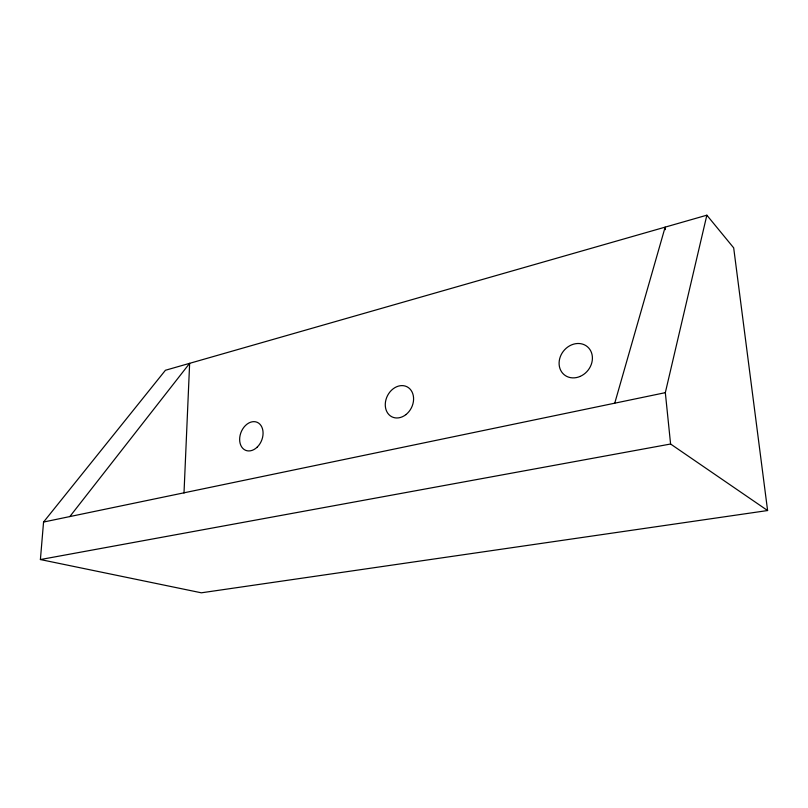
<?xml version="1.0" encoding="UTF-8"?>
<svg xmlns="http://www.w3.org/2000/svg" width="808" height="808" viewBox="0 0 808 808"><rect width="100%" height="100%" fill="white"/><g stroke="black" fill="none" stroke-linecap="round" stroke-linejoin="round"><path stroke-width="1.21" d="M184.002 493.011L189.638 363.337L69.831 516.575M40.4 559.55L43.561 522.039L165.428 370.266L706.859 215.191L733.684 247.864L767.6 510.535L201.354 592.809L40.4 559.55L670.59 444.016L767.6 510.535M670.59 444.016L665.327 392.658L706.859 215.191M614.747 403.182L665.156 227.129L665.418 229.634M43.561 522.039L665.327 392.658M580.063 376.447A18.18 15.574 -51 0 0 587.537 346.844A18.18 15.574 -51 0 0 559.661 358.792A18.18 15.574 -51 0 0 580.063 376.447M257.257 447.076A15.15 11.07 -68.2 0 0 257.166 422.301A15.15 11.07 -68.2 0 0 239.643 439.512A15.15 11.07 -68.2 0 0 257.257 447.076M405.889 414.635A16.827 13.413 -63.3 0 0 407.121 386.83A16.827 13.413 -63.3 0 0 385.285 403.909A16.827 13.413 -63.3 0 0 405.889 414.635"/></g></svg>
